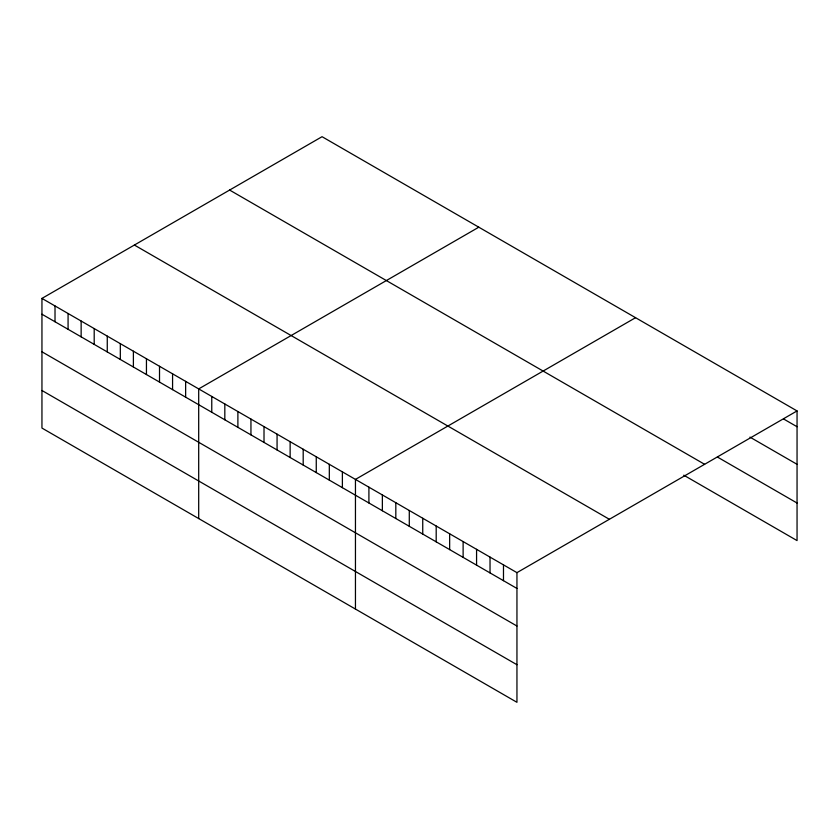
<?xml version="1.0" encoding="UTF-8"?>
<svg xmlns="http://www.w3.org/2000/svg" width="839" height="839" viewBox="0 0 839 839"><rect width="100%" height="100%" fill="white"/><g stroke="black" fill="none" stroke-linecap="round" stroke-linejoin="round"><path stroke-width="1.26" d="M41.95 298.411L516.95 572.649L516.95 702.306L41.95 428.068L41.95 298.411L322.05 136.694L797.05 410.932L797.05 540.589L683.775 475.189M478.807 227.191L198.696 388.908L198.696 518.565M635.553 317.698L355.453 479.405L355.453 609.062M516.95 572.649L797.05 410.932M783.595 418.976L797.05 426.736M749.951 437.119L797.05 464.313M717.418 457.045L797.05 503.022M229.624 190.065L704.613 464.303M134.387 245.051L609.376 519.289M41.95 314.216L516.95 588.454M41.95 351.793L516.95 626.03M41.95 390.492L516.95 664.729M503.484 564.878L503.484 580.682M490.028 557.106L490.028 572.922M476.573 549.335L476.573 565.15M463.118 541.575L463.118 557.379M449.652 533.803L449.652 549.608M436.196 526.032L436.196 541.837M422.741 518.261L422.741 534.065M409.285 510.49L409.285 526.294M395.819 502.718L395.819 518.523M382.364 494.947L382.364 510.752M368.908 487.176L368.908 502.991M342.385 471.864L342.385 487.679M329.318 464.324L329.318 480.128M316.261 456.783L316.261 472.588M303.194 449.243L303.194 465.047M290.137 441.702L290.137 457.507M277.069 434.162L277.069 449.966M264.012 426.621L264.012 442.426M250.945 419.081L250.945 434.885M237.888 411.54L237.888 427.345M224.821 403.999L224.821 419.804M211.764 396.448L211.764 412.264M185.639 381.367L185.639 397.172M172.572 373.827L172.572 389.632M159.515 366.286L159.515 382.091M146.447 358.746L146.447 374.551M133.391 351.205L133.391 367.01M120.323 343.665L120.323 359.47M107.266 336.124L107.266 351.929M94.199 328.584L94.199 344.389M81.142 321.033L81.142 336.848M68.074 313.492L68.074 329.308M55.017 305.952L55.017 321.757"/></g></svg>
